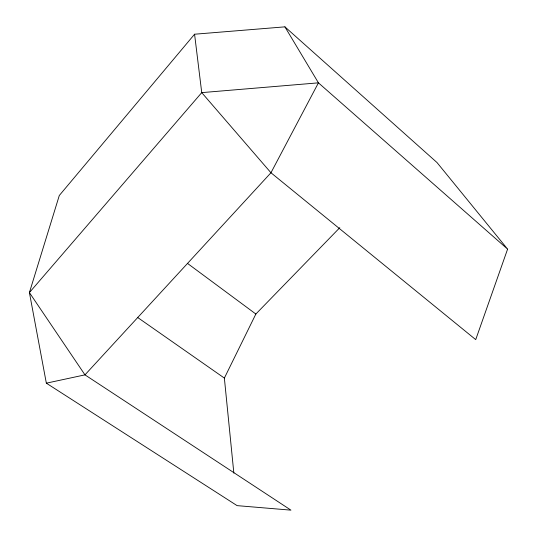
<?xml version="1.0" encoding="UTF-8"?>
<svg xmlns="http://www.w3.org/2000/svg" width="537" height="537" viewBox="0 0 537 537"><rect width="100%" height="100%" fill="white"/><g stroke="black" fill="none" stroke-linecap="round" stroke-linejoin="round"><path stroke-width="0.81" d="M507.593 249.128L475.722 339.626L270.957 172.76L201.737 92.626L194.575 34.22L284.912 26.85L436.984 162.523L507.593 249.128L318.434 82.839L284.912 26.85M233.85 473.124L224.365 378.088L255.86 314.031L339.793 227.688M194.575 34.22L59.298 195.495L29.407 292.584L46.343 383.176L237.099 505.632L290.953 510.15L84.967 374.86L29.407 292.584L201.737 92.626L318.434 82.839L270.957 172.76L84.967 374.86L46.343 383.176M137.378 317.293L224.365 378.088M187.359 263.298L255.86 314.031"/></g></svg>
